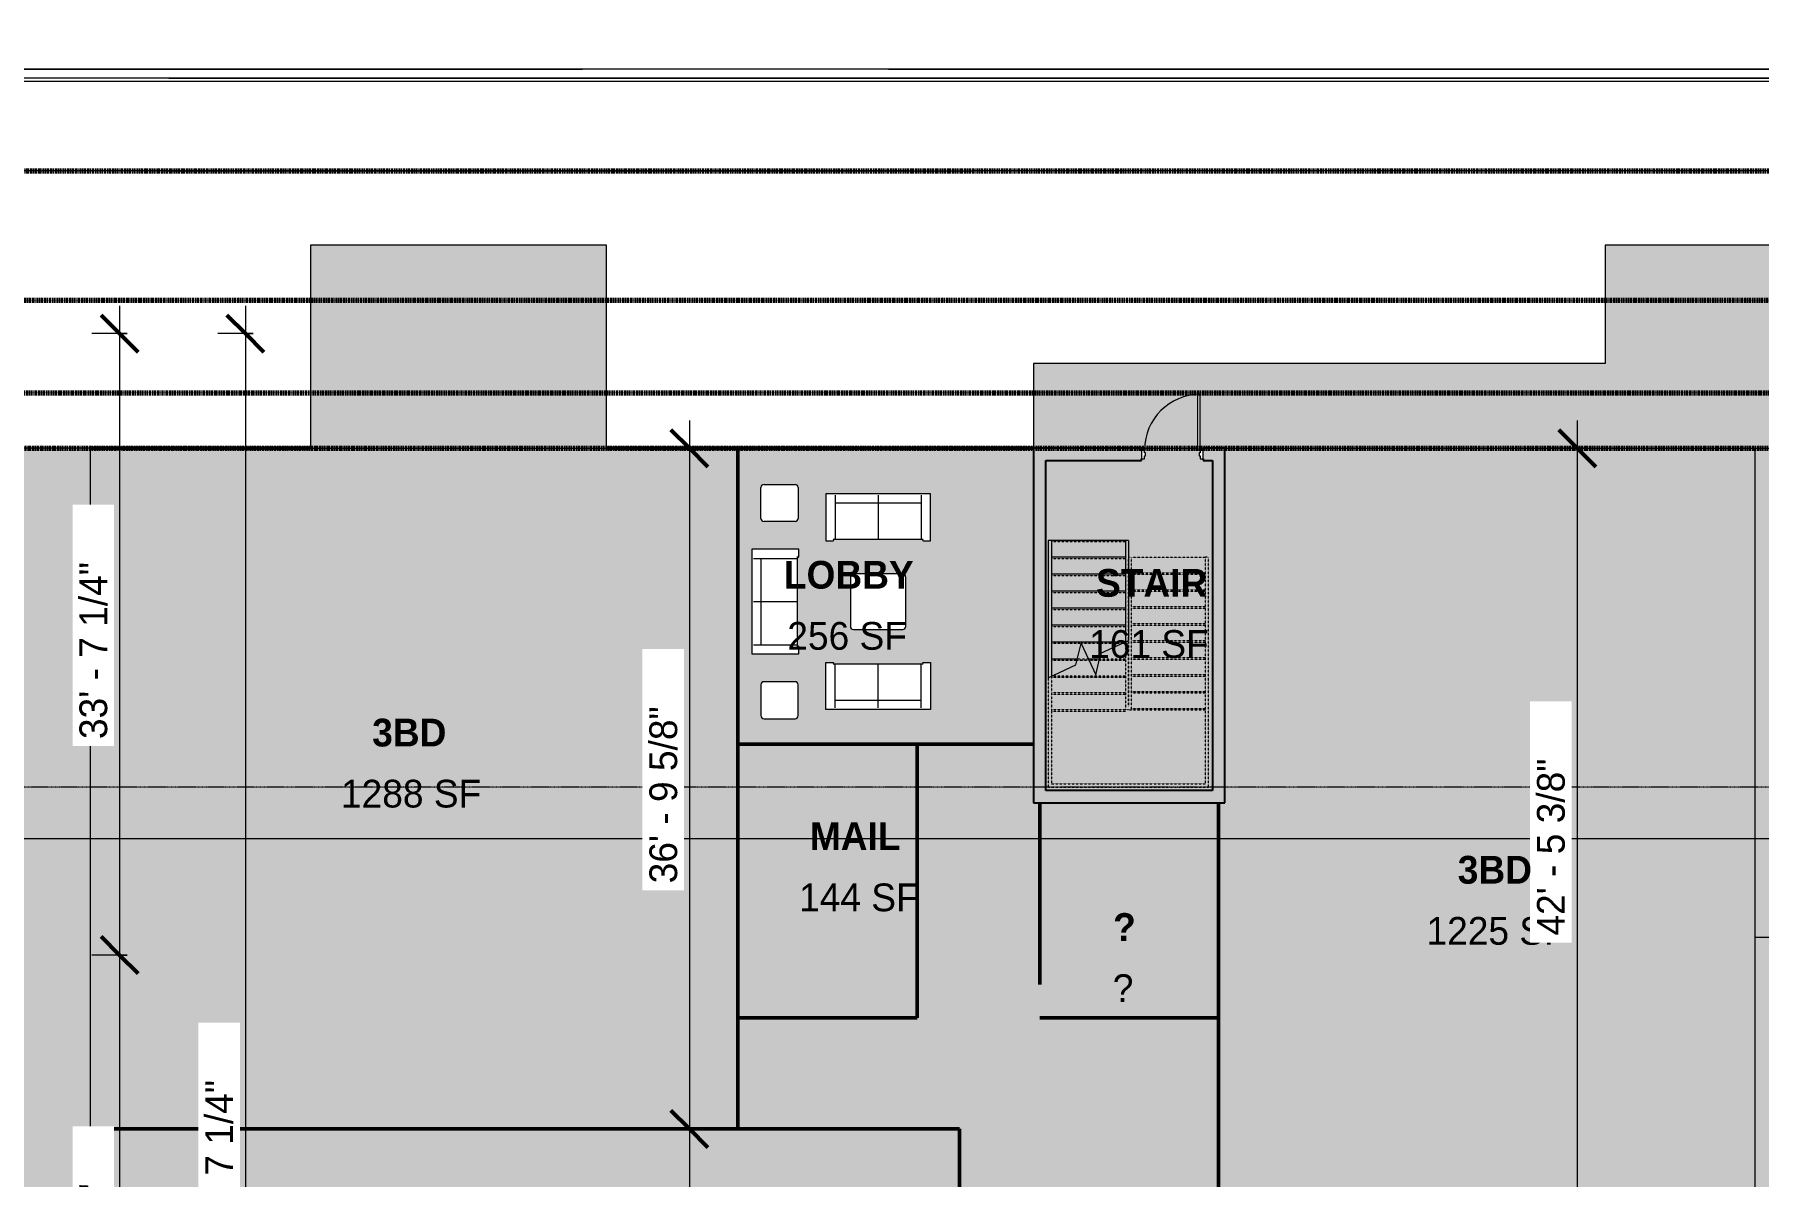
# Model space of a CAD drawing. Header units: inches. Extents: x -4501 to -113, y 9396 to 12816.
# Drawn here: x -1923 to -804, y 11616 to 12357 of the extents above; entities that cross this region are included whole.
import ezdxf

# ---------------------------------------------------------------- set-up
doc = ezdxf.new("R2010")
doc.units = ezdxf.units.IN
doc.header["$MEASUREMENT"] = 0
for name, pattern in [('Double Dash 3_8_', [1, 0.375, -0.125, 0.125, -0.125, 0.125, -0.125]), ('Grid Line 1_2_', [0.875, 0.5, -0.125, 0.125, -0.125]), ('Overhead 1_16_', [0.101562, 0.0625, -0.039062])]:
    doc.linetypes.add(name, pattern=pattern)
for name, color, linetype, lineweight in [('0-1', 7, 'Continuous', 5), ('0-2', 254, 'Continuous', 9), ('A-ANNO-DIMS', 211, 'Continuous', 9), ('A-ANNO-DIMS-192', 211, 'Continuous', 9), ('A-AREA-1', 213, 'Continuous', 50), ('A-AREA-IDEN', 2, 'Continuous', 9), ('A-AREA-PATT-1', 50, 'Continuous', 9), ('A-DOOR-1', 133, 'Continuous', 13), ('A-DOOR-2', 53, 'Continuous', 9), ('A-DOOR-FRAM-1', 133, 'Continuous', 13), ('A-FLOR-1', 10, 'Continuous', 5), ('A-FLOR-2', 243, 'Continuous', 5), ('A-FLOR-3', 9, 'Continuous', 5), ('A-FLOR-4', 53, 'Continuous', 9), ('A-WALL-1', 23, 'Continuous', 9), ('A-WALL-2', 253, 'Continuous', 25), ('C-PROP-LINE', 91, 'Double Dash 3_8_', 70), ('C-TOPO', 7, 'Continuous', 9), ('G-ANNO-SYMB', 111, 'Continuous', 9), ('I-FURN-1', 53, 'Continuous', 9), ('S-GRID-1', 1, 'Grid Line 1_2_', 9), ('S-STRS-1', 8, 'Continuous', 9), ('S-STRS-2', 55, 'Continuous', 5), ('S-STRS-3', 53, 'Continuous', 9), ('S-STRS-4', 53, 'Overhead 1_16_', 9), ('S-STRS-MBND-1', 53, 'Overhead 1_16_', 9), ('S-STRS-MBND-2', 53, 'Continuous', 9)]:
    doc.layers.add(name, color=color, linetype=linetype, lineweight=lineweight)
doc.layers.add('A-AREA-PATT-2', color=7, linetype='Continuous', lineweight=9, transparency=0.9)
doc.layers.add('A-AREA-PATT-3', color=50, linetype='Continuous', lineweight=9, transparency=0.9)
doc.styles.add('Century Gothic', font='ufonts.com_century-gothic.ttf', dxfattribs={"height": 18})
doc.styles.add('Century Gothic_B', font='GOTHICB.TTF', dxfattribs={"height": 18})
doc.dimstyles.new('OD__1_8__Tol__', dxfattribs={"dimscale": 12, "dimtxt": 18.795029, "dimasz": 2, "dimexe": 1.5, "dimexo": 1, "dimgap": 0.25, "dimtad": 1, "dimdec": 3, "dimrnd": 0.125, "dimzin": 3, "dimdsep": 46, "dimlunit": 4, "dimtxsty": 'Century Gothic', "dimblk1": 'OBLIQUE', "dimblk2": 'OBLIQUE', "dimsah": 1, "dimcen": 0.09, "dimdle": 1.5, "dimazin": 0, "dimtfac": 1, "dimtdec": 4, "dimtix": 1, "dimtmove": 0, "dimatfit": 3, "dimfxl": 1, "dimtvp": 1, "dimtfill": 1, "dimfrac": 2, "dimtolj": 1, "dimtzin": 0, "dimarcsym": 2})

# ---------------------------------------------------------------- blocks, each defined once
blk = doc.blocks.new('1750 Ox - Topography_rvt-1-FLOOR PLAN - 1ST FLOOR')
at = {"layer": 'C-TOPO'}
for p, q in [((-1835.7, 12328.6), (-2297.1, 12328.6)), ((-1835.7, 12328.6), (-2297.1, 12328.6)), ((-2295.5, 12334.6), (-1835.5, 12334.6)), ((-1835.5, 12334.6), (-2295.5, 12334.6)), ((-1835.7, 12328.6), (-1566.7, 12328.6)), ((-1566.7, 12328.6), (-1835.7, 12328.6)), ((-1835.5, 12334.6), (-1567.3, 12334.6)), ((-1567.3, 12334.6), (-1835.5, 12334.6)), ((-1368.9, 12334.6), (-1567.3, 12334.6)), ((-1368.9, 12334.6), (-1567.3, 12334.6)), ((-1566.7, 12328.6), (-1367.7, 12328.6)), ((-1367.7, 12328.6), (-1566.7, 12328.6)), ((-1368.9, 12334.6), (-1319.5, 12334.6)), ((-1319.5, 12334.6), (-1368.9, 12334.6)), ((-1367.7, 12328.6), (-1318.9, 12328.6)), ((-1318.9, 12328.6), (-1367.7, 12328.6)), ((-1319.5, 12334.6), (-793.4, 12334.6)), ((-793.4, 12334.6), (-1319.5, 12334.6)), ((-1318.9, 12328.6), (-791.3, 12328.6)), ((-791.3, 12328.6), (-1318.9, 12328.6)), ((-1837.6, 12268.6), (-2313.1, 12268.6)), ((-1837.6, 12268.6), (-2313.1, 12268.6)), ((-1837.6, 12268.6), (-1560.4, 12268.6)), ((-1560.4, 12268.6), (-1837.6, 12268.6)), ((-1560.4, 12268.6), (-1355.3, 12268.6)), ((-1355.3, 12268.6), (-1560.4, 12268.6)), ((-1355.3, 12268.6), (-1313.5, 12268.6)), ((-1355.3, 12268.6), (-1313.5, 12268.6)), ((-770.5, 12268.6), (-1313.5, 12268.6)), ((-770.5, 12268.6), (-1313.5, 12268.6))]:
    blk.add_line(p, q, dxfattribs=at)
blk = doc.blocks.new('Door-Passage-Single-Full_Lite - 1-1412149-FLOOR PLAN - 1ST FLOOR')
at = {"layer": 'A-DOOR-1'}
for p, q in [((18, 39.25), (16.25, 39.25)), ((16.25, 39.25), (16.25, 3.25)), ((18, 3.25), (18, 39.25)), ((16.25, 3.25), (18, 3.25))]:
    blk.add_line(p, q, dxfattribs=at)
at = {"layer": 'A-DOOR-2'}
blk.add_arc((18, 3.25), 36, 90, 180, dxfattribs=at)
at = {"layer": 'A-DOOR-FRAM-1'}
for p, q in [((-18, 3.25), (-20, 3.25)), ((-20, 3.25), (-20, -2.5)), ((-18, 1.3125), (-18, 3.25)), ((-17.375, 1.3125), (-18, 1.3125)), ((-17.375, -0.5625), (-17.375, 1.3125)), ((18, 1.3125), (17.375, 1.3125)), ((17.375, 1.3125), (17.375, -0.5625)), ((18, 3.25), (18, 1.3125)), ((20, 3.25), (18, 3.25)), ((20, -2.5), (20, 3.25)), ((-20, -2.5), (-18, -2.5)), ((-18, -2.5), (-18, -0.5625)), ((-18, -0.5625), (-17.375, -0.5625)), ((17.375, -0.5625), (18, -0.5625)), ((18, -0.5625), (18, -2.5)), ((18, -2.5), (20, -2.5))]:
    blk.add_line(p, q, dxfattribs=at)
blk = doc.blocks.new('M_Sofa-Corbu - Sofa-1611283-FLOOR PLAN - 1ST FLOOR')
at = {"layer": 'I-FURN-1'}
for p, q in [((56.5, 33.6), (-11.4, 33.6)), ((-11.4, 33.6), (-11.4, 3.1)), ((56.5, 3.1), (56.5, 33.6)), ((-5.4, 32.6), (-5.4, 27.6)), ((-5.4, 32.6), (-5.4, 4.1)), ((-5.4, 27.6), (50.5, 27.6)), ((22.6, 32.6), (22.6, 4.1)), ((50.5, 32.6), (50.5, 27.6)), ((50.5, 32.6), (50.5, 4.1)), ((-11.4, 3.1), (-6.7, 3.1)), ((-6.7, 4.1), (51.8, 4.1)), ((51.8, 3.1), (56.5, 3.1))]:
    blk.add_line(p, q, dxfattribs=at)
for centre, start, end in [((-6.7, 3.6), 270, 90), ((51.8, 3.6), 90, 270)]:
    blk.add_arc(centre, 0.492, start, end, dxfattribs=at)
blk = doc.blocks.new('M_Table-End - 0610 x 0160mm 2-1613154-FLOOR PLAN - 1ST FLOOR')
at = {"layer": 'I-FURN-1'}
for p, q in [((34.1, 24), (2.1, 24)), ((0.1, 22), (0.1, -10)), ((36.1, -10), (36.1, 22)), ((2.1, -12), (34.1, -12))]:
    blk.add_line(p, q, dxfattribs=at)
for centre, start, end in [((2.1, 22), 90, 180), ((34.1, 22), 360, 90), ((2.1, -10), 180, 270), ((34.1, -10), 270, 0)]:
    blk.add_arc(centre, 2, start, end, dxfattribs=at)
blk = doc.blocks.new('M_Sofa-Corbu - Sofa-1613686-FLOOR PLAN - 1ST FLOOR')
at = {"layer": 'I-FURN-1'}
for p, q in [((-11.4, -3.1), (-6.7, -3.1)), ((-11.4, -33.6), (-11.4, -3.1)), ((-6.7, -4.1), (51.8, -4.1)), ((-5.4, -32.6), (-5.4, -4.1)), ((22.6, -32.6), (22.6, -4.1)), ((50.5, -32.6), (50.5, -4.1)), ((51.8, -3.1), (56.5, -3.1)), ((56.5, -3.1), (56.5, -33.6)), ((-5.4, -27.6), (50.5, -27.6)), ((-5.4, -32.6), (-5.4, -27.6)), ((50.5, -32.6), (50.5, -27.6)), ((56.5, -33.6), (-11.4, -33.6))]:
    blk.add_line(p, q, dxfattribs=at)
for centre, start, end in [((-6.7, -3.6), 270, 90), ((51.8, -3.6), 90, 270)]:
    blk.add_arc(centre, 0.492, start, end, dxfattribs=at)
blk = doc.blocks.new('M_Table-End - 0610 x 0160mm-1628785-FLOOR PLAN - 1ST FLOOR')
at = {"layer": 'I-FURN-1'}
for p, q in [((0.1, -16), (0.1, 4)), ((2.1, 6), (22.2, 6)), ((24.2, 4), (24.2, -16)), ((22.2, -18), (2.1, -18))]:
    blk.add_line(p, q, dxfattribs=at)
for centre, start, end in [((2.1, 4), 90, 180), ((22.2, 4), 0, 90), ((2.1, -16), 180, 270), ((22.2, -16), 270, 0)]:
    blk.add_arc(centre, 2, start, end, dxfattribs=at)
blk = doc.blocks.new('M_Table-End - 0610 x 0160mm-1609472-FLOOR PLAN - 1ST FLOOR')
at = {"layer": 'I-FURN-1'}
for p, q in [((0.1, 16), (0.1, -4)), ((22.2, 18), (2.1, 18)), ((24.2, -4), (24.2, 16)), ((2.1, -6), (22.2, -6))]:
    blk.add_line(p, q, dxfattribs=at)
for centre, start, end in [((2.1, 16), 90, 180), ((22.2, 16), 0, 90), ((2.1, -4), 180, 270), ((22.2, -4), 270, 0)]:
    blk.add_arc(centre, 2, start, end, dxfattribs=at)
blk = doc.blocks.new('1750 Ox - 2nd Phase_rvt-1-FLOOR PLAN - 1ST FLOOR')
at = {"layer": 'A-AREA-PATT-1'}
for points in [[(-1886.7, 11647), (-1466.7, 11647), (-1466.7, 12088.6), (-1886.7, 12088.6), (-1886.7, 11704.6)], [(-1154.7, 11579.2), (-806.7, 11579.2), (-806.7, 12088.6), (-1150.7, 12088.6), (-1150.7, 11858.6), (-1154.7, 11858.6), (-1154.7, 11582.6)], [(-1466.7, 11279.8), (-1322.7, 11279.8), (-1322.7, 11647), (-1886.7, 11647), (-1886.7, 11279.8), (-1859.5, 11279.8)]]:
    blk.add_hatch(color=256, dxfattribs=at).paths.add_polyline_path(points, flags=0)
at = {"layer": 'A-AREA-PATT-2'}
h = blk.add_hatch(color=256, dxfattribs=at)
h.paths.add_polyline_path([(-1466.7, 11896.6), (-1274.7, 11896.6), (-1274.7, 12088.6), (-1466.7, 12088.6), (-1466.7, 11955.1)], flags=0)
h.paths.add_polyline_path([(-1447, 11913.1), (-1450, 11913.2), (-1450.5, 11913.4), (-1450.9, 11913.7), (-1451.3, 11914.1), (-1451.5, 11914.6), (-1451.5, 11915.1), (-1451.5, 11935.6), (-1451.3, 11936.1), (-1450.9, 11936.5), (-1450.5, 11936.9), (-1450, 11937.1), (-1449.5, 11937.1), (-1429, 11937.1), (-1428.5, 11936.9), (-1428.1, 11936.5), (-1427.8, 11936.1), (-1427.6, 11935.6), (-1427.5, 11935.1), (-1427.6, 11914.6), (-1427.8, 11914.1), (-1428.1, 11913.7), (-1428.5, 11913.4), (-1429, 11913.2), (-1429.5, 11913.1)], flags=0)
h.paths.add_polyline_path([(-1403, 11919.1), (-1409.5, 11919.1), (-1409.5, 11949.6), (-1404.6, 11949.5), (-1404.4, 11949.3), (-1404.3, 11949.1), (-1404.7, 11948.6), (-1404.3, 11948.6), (-1346.6, 11948.7), (-1346.8, 11949.2), (-1346.7, 11949.4), (-1346.4, 11949.6), (-1346.3, 11949.6), (-1341.6, 11949.6), (-1341.6, 11919.1), (-1364, 11919.1)], flags=0)
h.paths.add_polyline_path([(-1427.1, 11955.1), (-1457.6, 11955.1), (-1457.6, 12023), (-1427.1, 12023), (-1427.1, 12018.1), (-1427.3, 12017.9), (-1427.6, 12017.9), (-1428, 12018.2), (-1428, 12017.9), (-1428, 11960.1), (-1427.4, 11960.3), (-1427.2, 11960.2), (-1427.1, 11960), (-1427.1, 11959.8)], flags=0)
h.paths.add_polyline_path([(-1388.7, 11971.1), (-1392.1, 11971.2), (-1392.6, 11971.4), (-1393, 11971.7), (-1393.3, 11972.1), (-1393.5, 11972.6), (-1393.6, 11973.1), (-1393.5, 12005.6), (-1393.3, 12006.1), (-1393, 12006.5), (-1392.6, 12006.8), (-1392.1, 12007), (-1391.6, 12007.1), (-1359, 12007), (-1358.6, 12006.8), (-1358.1, 12006.5), (-1357.8, 12006.1), (-1357.6, 12005.6), (-1357.6, 12005.1), (-1357.6, 11972.6), (-1357.8, 11972.1), (-1358.1, 11971.7), (-1358.6, 11971.4), (-1359, 11971.2), (-1359.6, 11971.1)], flags=0)
h.paths.add_polyline_path([(-1409.5, 12028.6), (-1409.5, 12059.1), (-1341.6, 12059.1), (-1341.6, 12028.6), (-1346.6, 12028.7), (-1346.7, 12028.8), (-1346.8, 12029.1), (-1346.4, 12029.6), (-1346.8, 12029.6), (-1404.6, 12029.5), (-1404.3, 12029), (-1404.5, 12028.7), (-1404.7, 12028.6), (-1404.8, 12028.6)], flags=0)
h.paths.add_polyline_path([(-1447, 12041), (-1450, 12041.1), (-1450.5, 12041.3), (-1450.9, 12041.6), (-1451.3, 12042), (-1451.5, 12042.5), (-1451.5, 12043), (-1451.5, 12063.6), (-1451.3, 12064.1), (-1450.9, 12064.5), (-1450.5, 12064.8), (-1450, 12065), (-1449.5, 12065.1), (-1429, 12065), (-1428.5, 12064.8), (-1428.1, 12064.5), (-1427.8, 12064.1), (-1427.6, 12063.6), (-1427.5, 12063.1), (-1427.6, 12042.5), (-1427.8, 12042), (-1428.1, 12041.6), (-1428.5, 12041.3), (-1429, 12041.1), (-1429.5, 12041), (-1437.9, 12041)], flags=0)
h = blk.add_hatch(color=256, dxfattribs=at)
h.paths.add_polyline_path([(-1266.7, 11866.6), (-1158.7, 11866.6), (-1158.7, 12080.6), (-1164.7, 12080.6), (-1164.7, 12081.8), (-1166.7, 12081.8), (-1166.7, 12083.8), (-1167.3, 12083.8), (-1167.3, 12084.6), (-1202.1, 12084.6), (-1202.1, 12083.8), (-1202.7, 12083.8), (-1202.7, 12081.8), (-1204.7, 12081.8), (-1204.7, 12080.6), (-1266.7, 12080.6), (-1266.7, 11895.4)], flags=0)
h.paths.add_polyline_path([(-1265.2, 11939.7), (-1265.2, 12028.8), (-1213.2, 12028.8), (-1213.2, 11963.9), (-1231, 11955.6), (-1234.4, 11941.6), (-1243.9, 11962), (-1247.3, 11948), (-1263.2, 11940.6)], flags=0)
blk.add_hatch(color=256, dxfattribs=at).paths.add_polyline_path([(-1466.7, 11719), (-1350.3, 11719), (-1350.3, 11896.6), (-1466.7, 11896.6), (-1466.7, 11740.6)], flags=0)
at = {"layer": 'A-AREA-PATT-3'}
blk.add_hatch(color=256, dxfattribs=at).paths.add_polyline_path([(-1334.3, 10051), (-1274.7, 10051), (-1274.7, 10281), (-1270.7, 10281), (-1270.7, 10324.6), (-1154.7, 10324.6), (-1154.7, 11858.6), (-1274.7, 11858.6), (-1274.7, 11896.6), (-1350.3, 11896.6), (-1350.3, 11719), (-1466.7, 11719), (-1466.7, 11647), (-1322.7, 11647), (-1322.7, 11582.6), (-1226.7, 11582.6), (-1226.7, 10451.8), (-1418.7, 10451.8), (-1418.7, 10379.8), (-1334.3, 10379.8), (-1334.3, 10059)], flags=0)
at = {"layer": 'A-FLOR-1'}
h = blk.add_hatch(color=256, dxfattribs=at)
h.paths.add_polyline_path([(-1202.7, 10051), (-1168.5, 10051), (-1168.5, 10052), (-1166.7, 10052), (-1166.7, 10053.9), (-1167.3, 10053.9), (-1167.3, 10055), (-1202.1, 10055), (-1202.1, 10053.9), (-1202.7, 10053.9), (-1202.7, 10052), (-1204.7, 10052), (-1204.7, 10051)], flags=0)
h.paths.add_polyline_path([(-1166.7, 10051), (-1164.7, 10051), (-1164.7, 10052), (-1166.7, 10052)], flags=0)
h.paths.add_polyline_path([(-1202.1, 12084.6), (-1167.3, 12084.6), (-1167.3, 12085.7), (-1166.7, 12085.7), (-1166.7, 12087.6), (-1168.5, 12087.6), (-1168.5, 12088.6), (-1204.7, 12088.6), (-1204.7, 12087.6), (-1202.7, 12087.6), (-1202.7, 12085.7), (-1202.1, 12085.7)], flags=0)
h.paths.add_polyline_path([(-1166.7, 12087.6), (-1164.7, 12087.6), (-1164.7, 12088.6), (-1166.7, 12088.6)], flags=0)
at = {"layer": 'A-FLOR-2'}
h = blk.add_hatch(color=256, dxfattribs=at)
h.paths.add_polyline_path([(-1800.8, 9916.4), (-1586.7, 9916.4), (-1586.7, 9974.2), (-1334.3, 9974.2), (-1334.3, 10051), (-1802.7, 10051), (-1802.7, 9916.4)], flags=0)
h.paths.add_polyline_path([(-674.9, 10281.4), (-674.9, 10473.4), (-751.7, 10473.4), (-751.7, 10627), (-674.9, 10627), (-674.9, 10819), (-751.7, 10819), (-751.7, 11068.4), (-674.9, 11068.4), (-674.9, 11260.4), (-751.7, 11260.4), (-751.7, 11579.2), (-674.9, 11579.2), (-674.9, 11771.2), (-806.7, 11771.2), (-806.7, 10281.4), (-751.7, 10281.4)], flags=0)
h.paths.add_polyline_path([(-1687.5, 10819), (-1495.5, 10819), (-1495.5, 10931.7), (-1687.5, 10931.7)], flags=0)
h.paths.add_polyline_path([(-1265.1, 10819), (-1265.1, 10931.7), (-1418.7, 10931.7), (-1418.7, 10819)], flags=0)
h.paths.add_polyline_path([(-1514.7, 11164.6), (-1322.7, 11164.6), (-1322.7, 11277.3), (-1514.7, 11277.3)], flags=0)
h.paths.add_polyline_path([(-1166.7, 12088.6), (-711.9, 12088.6), (-711.9, 12220.4), (-903.9, 12220.4), (-903.9, 12143.6), (-1274.7, 12143.6), (-1274.7, 12088.6), (-1168.5, 12088.6), (-1168.5, 12123.6), (-1166.7, 12123.6), (-1166.7, 12104.6)], flags=0)
h.paths.add_polyline_path([(-1743.9, 12088.6), (-1551.9, 12088.6), (-1551.9, 12220.4), (-1743.9, 12220.4), (-1743.9, 12117.4)], flags=0)
at = {"layer": 'A-FLOR-3'}
h = blk.add_hatch(color=256, dxfattribs=at)
h.paths.add_polyline_path([(-1913.3, 9897.4), (-626.7, 9897.4), (-626.7, 12088.6), (-806.7, 12088.6), (-806.7, 11771.2), (-674.9, 11771.2), (-674.9, 11579.2), (-751.7, 11579.2), (-751.7, 11260.4), (-674.9, 11260.4), (-674.9, 11068.4), (-751.7, 11068.4), (-751.7, 10819), (-674.9, 10819), (-674.9, 10627), (-751.7, 10627), (-751.7, 10473.4), (-674.9, 10473.4), (-674.9, 10281.4), (-806.7, 10281.4), (-806.7, 10051), (-1166.7, 10051), (-1166.7, 10016), (-1168.5, 10016), (-1168.5, 10051), (-1334.3, 10051), (-1334.3, 9974.2), (-1586.7, 9974.2), (-1586.7, 9916.4), (-1802.7, 9916.4), (-1802.7, 10051), (-1886.7, 10051), (-1886.7, 10819), (-1687.5, 10819), (-1687.5, 10931.7), (-1495.5, 10931.7), (-1495.5, 10819), (-1418.7, 10819), (-1418.7, 10931.7), (-1265.1, 10931.7), (-1265.1, 10819), (-1226.7, 10819), (-1226.7, 11279.8), (-1886.7, 11279.8), (-1886.7, 12088.6), (-1941.2, 12088.6), (-1941.2, 9897.4)], flags=0)
h.paths.add_polyline_path([(-1322.7, 11164.6), (-1514.7, 11164.6), (-1514.7, 11277.3), (-1322.7, 11277.3)], flags=0)
at = {"layer": 'A-WALL-1'}
h = blk.add_hatch(color=256, dxfattribs=at)
h.paths.add_polyline_path([(-1204.7, 12080.6), (-1204.7, 12088.6), (-1274.7, 12088.6), (-1274.7, 12080.6), (-1205.4, 12080.6)], flags=0)
h.paths.add_polyline_path([(-1164.7, 12080.6), (-1150.7, 12080.6), (-1150.7, 12088.6), (-1164.7, 12088.6), (-1164.7, 12081.8)], flags=0)
for points in [[(-1266.7, 11858.6), (-1266.7, 12080.6), (-1274.7, 12080.6), (-1274.7, 11858.6)], [(-1150.7, 11866.6), (-1150.7, 12080.6), (-1158.7, 12080.6), (-1158.7, 11866.6)], [(-1158.7, 11858.6), (-1150.7, 11858.6), (-1150.7, 11866.6), (-1266.7, 11866.6), (-1266.7, 11858.6), (-1213.8, 11858.6)]]:
    blk.add_hatch(color=256, dxfattribs=at).paths.add_polyline_path(points, flags=0)
at = {"layer": 'S-STRS-1'}
blk.add_hatch(color=256, dxfattribs=at).paths.add_polyline_path([(-1265.2, 11939.7), (-1263.2, 11940.6), (-1263.2, 12028.8), (-1265.2, 12028.8), (-1265.2, 11945.2)], flags=0)
at = {"layer": 'S-STRS-2'}
for points in [[(-1263.2, 12017.8), (-1215.2, 12017.8), (-1215.2, 12028.8), (-1263.2, 12028.8)], [(-1215.2, 11963), (-1213.2, 11963.9), (-1213.2, 12028.8), (-1215.2, 12028.8), (-1215.2, 11973.8)], [(-1263.2, 12006.8), (-1215.2, 12006.8), (-1215.2, 12017.8), (-1263.2, 12017.8)], [(-1215.2, 11995.8), (-1215.2, 12006.8), (-1263.2, 12006.8), (-1263.2, 11995.8), (-1215.6, 11995.8)], [(-1215.6, 11984.8), (-1215.2, 11984.8), (-1215.2, 11995.8), (-1263.2, 11995.8), (-1263.2, 11984.8)], [(-1215.6, 11973.8), (-1215.2, 11973.8), (-1215.2, 11984.8), (-1263.2, 11984.8), (-1263.2, 11973.8)], [(-1263.2, 11962.8), (-1215.6, 11962.8), (-1215.2, 11963), (-1215.2, 11973.8), (-1263.2, 11973.8)], [(-1263.2, 11951.8), (-1246.4, 11951.8), (-1243.9, 11962), (-1239.2, 11951.8), (-1231.9, 11951.8), (-1231, 11955.6), (-1215.6, 11962.8), (-1263.2, 11962.8)], [(-1263.2, 11940.6), (-1262.8, 11940.8), (-1263.2, 11940.8)]]:
    blk.add_hatch(color=256, dxfattribs=at).paths.add_polyline_path(points, flags=0)
h = blk.add_hatch(color=256, dxfattribs=at)
h.paths.add_polyline_path([(-1263.2, 11940.8), (-1262.8, 11940.8), (-1247.3, 11948), (-1246.4, 11951.8), (-1263.2, 11951.8), (-1263.2, 11945.2)], flags=0)
h.paths.add_polyline_path([(-1234.4, 11941.6), (-1231.9, 11951.8), (-1239.2, 11951.8), (-1235, 11942.9)], flags=0)
at = {"layer": 'A-AREA-1'}
for p, q in [((-1886.7, 12088.6), (-1743.9, 12088.6)), ((-1551.9, 12088.6), (-1274.7, 12088.6)), ((-1466.7, 11647), (-1466.7, 12088.6)), ((-1466.7, 11896.6), (-1274.7, 11896.6)), ((-1350.3, 11896.6), (-1350.3, 11719)), ((-1270.7, 11858.6), (-1270.7, 11740.6)), ((-1154.7, 11584.6), (-1154.7, 11858.6)), ((-1350.3, 11719), (-1466.7, 11719)), ((-1270.7, 11719), (-1154.7, 11719)), ((-1886.7, 11647), (-1322.7, 11647)), ((-1322.7, 11647), (-1322.7, 11582.6))]:
    blk.add_line(p, q, dxfattribs=at)
at = {"layer": 'A-FLOR-4'}
for p, q in [((-1551.9, 12220.4), (-1743.9, 12220.4)), ((-1743.9, 12220.4), (-1743.9, 12088.6)), ((-1551.9, 12088.6), (-1551.9, 12220.4)), ((-711.9, 12220.4), (-903.9, 12220.4)), ((-903.9, 12220.4), (-903.9, 12143.6)), ((-903.9, 12143.6), (-1274.7, 12143.6)), ((-1274.7, 12143.6), (-1274.7, 12088.6)), ((-1886.7, 12088.6), (-1941.2, 12088.6)), ((-1743.9, 12088.6), (-1886.7, 12088.6)), ((-1886.7, 11279.8), (-1886.7, 12088.6)), ((-1743.9, 12088.6), (-1551.9, 12088.6)), ((-1274.7, 12088.6), (-1551.9, 12088.6)), ((-1204.7, 12088.6), (-1168.5, 12088.6)), ((-1166.7, 12088.6), (-1164.7, 12088.6)), ((-1150.7, 12088.6), (-711.9, 12088.6)), ((-806.7, 12088.6), (-806.7, 11771.2)), ((-674.9, 11771.2), (-806.7, 11771.2)), ((-806.7, 11771.2), (-806.7, 10281.4))]:
    blk.add_line(p, q, dxfattribs=at)
at = {"layer": 'A-WALL-2'}
for p, q in [((-1204.7, 12088.6), (-1274.7, 12088.6)), ((-1274.7, 12088.6), (-1274.7, 12080.6)), ((-1204.7, 12087.6), (-1204.7, 12088.6)), ((-1204.7, 12080.6), (-1204.7, 12081.8)), ((-1150.7, 12088.6), (-1164.7, 12088.6)), ((-1164.7, 12088.6), (-1164.7, 12087.6)), ((-1164.7, 12081.8), (-1164.7, 12080.6)), ((-1150.7, 12080.6), (-1150.7, 12088.6)), ((-1274.7, 12080.6), (-1274.7, 11858.6)), ((-1266.7, 12080.6), (-1204.7, 12080.6)), ((-1266.7, 11866.6), (-1266.7, 12080.6)), ((-1164.7, 12080.6), (-1158.7, 12080.6)), ((-1158.7, 12080.6), (-1158.7, 11866.6)), ((-1150.7, 11866.6), (-1150.7, 12080.6)), ((-1274.7, 11858.6), (-1266.7, 11858.6)), ((-1158.7, 11866.6), (-1266.7, 11866.6)), ((-1266.7, 11858.6), (-1150.7, 11858.6)), ((-1150.7, 11858.6), (-1150.7, 11866.6))]:
    blk.add_line(p, q, dxfattribs=at)
at = {"layer": 'S-STRS-3'}
for p, q in [((-1263.2, 12028.8), (-1265.2, 12028.8)), ((-1265.2, 12028.8), (-1265.2, 11939.7)), ((-1263.2, 12028.8), (-1263.2, 12017.8)), ((-1215.2, 12028.8), (-1263.2, 12028.8)), ((-1213.2, 12028.8), (-1215.2, 12028.8)), ((-1215.2, 12028.8), (-1215.2, 12017.8)), ((-1213.2, 12028.8), (-1213.2, 11963.9)), ((-1263.2, 12017.8), (-1263.2, 12006.8)), ((-1215.2, 12017.8), (-1263.2, 12017.8)), ((-1215.2, 12017.8), (-1215.2, 12006.8)), ((-1263.2, 12006.8), (-1263.2, 11995.8)), ((-1215.2, 12006.8), (-1263.2, 12006.8)), ((-1215.2, 12006.8), (-1215.2, 11995.8)), ((-1263.2, 11995.8), (-1263.2, 11984.8)), ((-1215.2, 11995.8), (-1263.2, 11995.8)), ((-1215.2, 11995.8), (-1215.2, 11984.8)), ((-1263.2, 11984.8), (-1263.2, 11973.8)), ((-1215.2, 11984.8), (-1263.2, 11984.8)), ((-1215.2, 11984.8), (-1215.2, 11973.8)), ((-1263.2, 11973.8), (-1263.2, 11962.8)), ((-1215.2, 11973.8), (-1263.2, 11973.8)), ((-1215.2, 11973.8), (-1215.2, 11963)), ((-1263.2, 11962.8), (-1263.2, 11951.8)), ((-1215.6, 11962.8), (-1263.2, 11962.8)), ((-1263.2, 11951.8), (-1263.2, 11940.8)), ((-1246.4, 11951.8), (-1263.2, 11951.8)), ((-1231.9, 11951.8), (-1239.2, 11951.8)), ((-1263.2, 11940.8), (-1263.2, 11940.6)), ((-1262.8, 11940.8), (-1263.2, 11940.8))]:
    blk.add_line(p, q, dxfattribs=at)
at = {"layer": 'S-STRS-4'}
for p, q in [((-1215.2, 12027.8), (-1263.2, 12027.8)), ((-1215.2, 12016.8), (-1263.2, 12016.8)), ((-1215.2, 12005.8), (-1263.2, 12005.8)), ((-1215.2, 11994.8), (-1263.2, 11994.8)), ((-1215.2, 11983.8), (-1263.2, 11983.8)), ((-1215.2, 11972.8), (-1263.2, 11972.8)), ((-1244, 11961.8), (-1263.2, 11961.8)), ((-1217.7, 11961.8), (-1243.8, 11961.8)), ((-1246.6, 11950.8), (-1263.2, 11950.8)), ((-1232.2, 11950.8), (-1238.7, 11950.8))]:
    blk.add_line(p, q, dxfattribs=at)
at = {"layer": 'S-STRS-MBND-1'}
for p, q in [((-1211.2, 12017.8), (-1213.2, 12017.8)), ((-1213.2, 11920.8), (-1213.2, 12017.8)), ((-1211.2, 11918.8), (-1211.2, 12017.8)), ((-1211.2, 12017.8), (-1163.2, 12017.8)), ((-1161.2, 12017.8), (-1163.2, 12017.8)), ((-1163.2, 11909), (-1163.2, 12017.8)), ((-1161.2, 11909), (-1161.2, 12017.8)), ((-1211.2, 12007.8), (-1163.2, 12007.8)), ((-1211.2, 12006.8), (-1163.2, 12006.8)), ((-1211.2, 11996.8), (-1163.2, 11996.8)), ((-1211.2, 11995.8), (-1163.2, 11995.8)), ((-1211.2, 11985.8), (-1163.2, 11985.8)), ((-1211.2, 11984.8), (-1163.2, 11984.8)), ((-1211.2, 11974.8), (-1163.2, 11974.8)), ((-1211.2, 11973.8), (-1163.2, 11973.8)), ((-1243.8, 11961.8), (-1244, 11961.8)), ((-1215.2, 11961.8), (-1217.7, 11961.8)), ((-1215.2, 11962.8), (-1215.6, 11962.8)), ((-1215.2, 11963), (-1215.2, 11920.8)), ((-1213.2, 11963.9), (-1213.2, 11920.8)), ((-1211.2, 11963.8), (-1163.2, 11963.8)), ((-1211.2, 11962.8), (-1163.2, 11962.8)), ((-1238.7, 11950.8), (-1246.6, 11950.8)), ((-1239.2, 11951.8), (-1246.4, 11951.8)), ((-1215.2, 11950.8), (-1232.2, 11950.8)), ((-1215.2, 11951.8), (-1231.9, 11951.8)), ((-1211.2, 11952.8), (-1163.2, 11952.8)), ((-1211.2, 11951.8), (-1163.2, 11951.8)), ((-1265.2, 11939.7), (-1265.2, 11917.5)), ((-1263.2, 11940.6), (-1263.2, 11917.5)), ((-1215.2, 11939.8), (-1263.2, 11939.8)), ((-1215.2, 11940.8), (-1262.8, 11940.8)), ((-1211.2, 11941.8), (-1163.2, 11941.8)), ((-1211.2, 11940.8), (-1163.2, 11940.8)), ((-1215.2, 11929.8), (-1263.2, 11929.8)), ((-1215.2, 11928.8), (-1263.2, 11928.8)), ((-1211.2, 11930.8), (-1163.2, 11930.8)), ((-1211.2, 11929.8), (-1163.2, 11929.8)), ((-1265.2, 11917.5), (-1265.2, 11868.8)), ((-1215.2, 11918.8), (-1263.2, 11918.8)), ((-1215.2, 11917.8), (-1263.2, 11917.8)), ((-1263.2, 11917.5), (-1263.2, 11870.8)), ((-1215.2, 11920.8), (-1215.2, 11918.8)), ((-1215.2, 11920.8), (-1215.2, 11918.8)), ((-1213.2, 11918.8), (-1215.2, 11918.8)), ((-1213.2, 11918.8), (-1211.2, 11918.8)), ((-1211.2, 11919.8), (-1163.2, 11919.8)), ((-1211.2, 11918.8), (-1163.2, 11918.8)), ((-1163.2, 11870.8), (-1163.2, 11909)), ((-1161.2, 11868.8), (-1161.2, 11909)), ((-1265.2, 11868.8), (-1161.2, 11868.8)), ((-1263.2, 11870.8), (-1163.2, 11870.8))]:
    blk.add_line(p, q, dxfattribs=at)
at = {"layer": 'S-STRS-MBND-2'}
for p, q in [((-1247.3, 11948), (-1243.9, 11962)), ((-1243.9, 11962), (-1234.4, 11941.6)), ((-1231, 11955.6), (-1213.2, 11963.9)), ((-1265.2, 11939.7), (-1247.3, 11948)), ((-1234.4, 11941.6), (-1231, 11955.6))]:
    blk.add_line(p, q, dxfattribs=at)
at = {"layer": '0-2'}
for name, p in [('Door-Passage-Single-Full_Lite - 1-1412149-FLOOR PLAN - 1ST FLOOR', (-1184.7, 12084.3)), ('M_Table-End - 0610 x 0160mm-1628785-FLOOR PLAN - 1ST FLOOR', (-1451.7, 12059.1)), ('M_Sofa-Corbu - Sofa-1611283-FLOOR PLAN - 1ST FLOOR', (-1398.1, 12025.5)), ('M_Sofa-Corbu - Sofa-1613686-FLOOR PLAN - 1ST FLOOR', (-1398.1, 11952.7)), ('M_Table-End - 0610 x 0160mm-1609472-FLOOR PLAN - 1ST FLOOR', (-1451.7, 11919.1))]:
    blk.add_blockref(name, p, dxfattribs=at)
for name, p, rotation in [('M_Sofa-Corbu - Sofa-1611283-FLOOR PLAN - 1ST FLOOR', (-1423.9, 11966.5), 89.99999999999945), ('M_Table-End - 0610 x 0160mm 2-1613154-FLOOR PLAN - 1ST FLOOR', (-1369.6, 11970.9), 89.99999999999918)]:
    blk.add_blockref(name, p, dxfattribs=dict(at, rotation=rotation))
blk = doc.blocks.new('Family - ___-1749192-FLOOR PLAN - 1ST FLOOR')
at = {"layer": 'C-PROP-LINE'}
for p, q in [((-3990.8, 12268.6), (-614.5, 12268.6)), ((-3930.7, 12184.6), (-697.7, 12184.6)), ((-3870.6, 12124.6), (-733.1, 12124.6))]:
    blk.add_line(p, q, dxfattribs=at)
blk = doc.blocks.new('Family - ___-1754402-FLOOR PLAN - 1ST FLOOR')
at = {"layer": 'C-PROP-LINE'}
blk.add_line((-3834.5, 12088.6), (-614.5, 12088.6), dxfattribs=at)
blk = doc.blocks.new('DIMBLOCK9-FLOOR PLAN - 1ST FLOOR')
at = {"layer": 'A-ANNO-DIMS-192', "lineweight": 50}
for p, q in [((-1786.1, 12163), (-1798.1, 12175)), ((-1786.1, 12163), (-1774.1, 12151)), ((-1786.1, 11087.8), (-1798.1, 11099.8)), ((-1786.1, 11087.8), (-1774.1, 11075.8))]:
    blk.add_line(p, q, dxfattribs=at)
at = {"layer": 'A-ANNO-DIMS-192'}
for p, q in [((-1786.1, 12181), (-1786.1, 11087.8)), ((-1781.1, 12163), (-1804.1, 12163)), ((-1786.1, 12163), (-1781.1, 12163)), ((-1781.1, 11087.8), (-1804.1, 11087.8)), ((-1786.1, 11087.8), (-1781.1, 11087.8))]:
    blk.add_line(p, q, dxfattribs=at)
at = {"layer": 'A-ANNO-DIMS-192', "color": 0, "insert": (-1812.2, 11563.9), "char_height": 18, "width": 147.496, "attachment_point": 1, "rotation": 90, "line_spacing_factor": 0.984502, "style": 'Century Gothic', "bg_fill": 3, "box_fill_scale": 1.25, "bg_fill_color": 256, "bg_fill_true_color": 13158600, "bg_fill_transparency": 0}
blk.add_mtext('89\' - 7 1/4"', dxfattribs=at)
blk = doc.blocks.new('_Oblique')
at = {"color": 0, "linetype": 'ByBlock', "lineweight": -2}
blk.add_line((-0.5, -0.5), (0.5, 0.5), dxfattribs=at)
blk = doc.blocks.new('DIMBLOCK11-FLOOR PLAN - 1ST FLOOR')
at = {"layer": 'A-ANNO-DIMS-192', "lineweight": 50}
for p, q in [((-1867.8, 12163), (-1879.8, 12175)), ((-1867.8, 12163), (-1855.8, 12151)), ((-1867.8, 11759.8), (-1879.8, 11771.8)), ((-1867.8, 11759.8), (-1855.8, 11747.8))]:
    blk.add_line(p, q, dxfattribs=at)
at = {"layer": 'A-ANNO-DIMS-192'}
for p, q in [((-1867.8, 12181), (-1867.8, 11759.8)), ((-1862.8, 12163), (-1885.8, 12163)), ((-1867.8, 12163), (-1862.8, 12163)), ((-1862.8, 11759.8), (-1885.8, 11759.8)), ((-1867.8, 11759.8), (-1862.8, 11759.8))]:
    blk.add_line(p, q, dxfattribs=at)
at = {"layer": 'A-ANNO-DIMS-192', "color": 0, "insert": (-1893.8, 11899.9), "char_height": 18, "width": 147.496, "attachment_point": 1, "rotation": 90, "line_spacing_factor": 0.984502, "style": 'Century Gothic', "bg_fill": 3, "box_fill_scale": 1.25, "bg_fill_color": 256, "bg_fill_true_color": 13158600, "bg_fill_transparency": 0}
blk.add_mtext('33\' - 7 1/4"', dxfattribs=at)
blk = doc.blocks.new('DIMBLOCK12-FLOOR PLAN - 1ST FLOOR')
at = {"layer": 'A-ANNO-DIMS-192', "lineweight": 50}
for p, q in [((-1867.8, 11759.8), (-1879.8, 11771.8)), ((-1867.8, 11759.8), (-1855.8, 11747.8)), ((-1867.8, 11356.6), (-1879.8, 11368.6)), ((-1867.8, 11356.6), (-1855.8, 11344.6))]:
    blk.add_line(p, q, dxfattribs=at)
at = {"layer": 'A-ANNO-DIMS-192'}
for p, q in [((-1862.8, 11759.8), (-1885.8, 11759.8)), ((-1867.8, 11759.8), (-1867.8, 11356.6)), ((-1867.8, 11759.8), (-1862.8, 11759.8)), ((-1862.8, 11356.6), (-1885.8, 11356.6)), ((-1867.8, 11356.6), (-1862.8, 11356.6))]:
    blk.add_line(p, q, dxfattribs=at)
at = {"layer": 'A-ANNO-DIMS-192', "color": 0, "insert": (-1893.8, 11496.7), "char_height": 18, "width": 147.496, "attachment_point": 1, "rotation": 90, "line_spacing_factor": 0.984502, "style": 'Century Gothic', "bg_fill": 3, "box_fill_scale": 1.25, "bg_fill_color": 256, "bg_fill_true_color": 13158600, "bg_fill_transparency": 0}
blk.add_mtext('33\' - 7 1/4"', dxfattribs=at)
blk = doc.blocks.new('DIMBLOCK21-FLOOR PLAN - 1ST FLOOR')
at = {"layer": 'A-ANNO-DIMS-192'}
for p, q in [((-3990.8, 12280.6), (-3990.8, 12344.4)), ((-614.5, 12280.6), (-614.5, 12344.4)), ((-596.5, 12326.4), (-4008.8, 12326.4)), ((-3990.8, 12326.4), (-3990.8, 12280.6)), ((-614.5, 12326.4), (-614.5, 12280.6))]:
    blk.add_line(p, q, dxfattribs=at)
at = {"layer": 'A-ANNO-DIMS-192', "lineweight": 50}
for p, q in [((-3990.8, 12326.4), (-3978.8, 12338.4)), ((-614.5, 12326.4), (-602.5, 12338.4)), ((-3990.8, 12326.4), (-4002.8, 12314.4)), ((-614.5, 12326.4), (-626.5, 12314.4))]:
    blk.add_line(p, q, dxfattribs=at)
at = {"layer": 'A-ANNO-DIMS-192', "color": 0, "insert": (-2371.2, 12352.5), "char_height": 18, "width": 164.322, "attachment_point": 1, "line_spacing_factor": 0.984502, "style": 'Century Gothic', "bg_fill": 3, "box_fill_scale": 1.25, "bg_fill_color": 256, "bg_fill_true_color": 13158600, "bg_fill_transparency": 0}
blk.add_mtext('281\' - 4 1/4"', dxfattribs=at)
blk = doc.blocks.new('DIMBLOCK36-FLOOR PLAN - 1ST FLOOR')
at = {"layer": 'A-ANNO-DIMS-192'}
for p, q in [((-922, 12106.6), (-922, 11579.2)), ((-917, 12088.6), (-940, 12088.6)), ((-922, 12088.6), (-917, 12088.6)), ((-917, 11579.2), (-940, 11579.2)), ((-922, 11579.2), (-917, 11579.2))]:
    blk.add_line(p, q, dxfattribs=at)
at = {"layer": 'A-ANNO-DIMS-192', "lineweight": 50}
for p, q in [((-922, 12088.6), (-934, 12100.6)), ((-922, 12088.6), (-910, 12076.6)), ((-922, 11579.2), (-934, 11591.2)), ((-922, 11579.2), (-910, 11567.2))]:
    blk.add_line(p, q, dxfattribs=at)
at = {"layer": 'A-ANNO-DIMS-192', "color": 0, "insert": (-948.1, 11772.4), "char_height": 18, "width": 147.496, "attachment_point": 1, "rotation": 90, "line_spacing_factor": 0.984502, "style": 'Century Gothic', "bg_fill": 3, "box_fill_scale": 1.25, "bg_fill_color": 256, "bg_fill_true_color": 13158600, "bg_fill_transparency": 0}
blk.add_mtext('42\' - 5 3/8"', dxfattribs=at)
blk = doc.blocks.new('DIMBLOCK44-FLOOR PLAN - 1ST FLOOR')
at = {"layer": 'A-ANNO-DIMS-192'}
for p, q in [((-1498, 12106.6), (-1498, 11647)), ((-1493, 12088.6), (-1516, 12088.6)), ((-1498, 12088.6), (-1493, 12088.6)), ((-1493, 11647), (-1516, 11647)), ((-1498, 11647), (-1493, 11647))]:
    blk.add_line(p, q, dxfattribs=at)
at = {"layer": 'A-ANNO-DIMS-192', "lineweight": 50}
for p, q in [((-1498, 12088.6), (-1510, 12100.6)), ((-1498, 12088.6), (-1486, 12076.6)), ((-1498, 11647), (-1510, 11659)), ((-1498, 11647), (-1486, 11635))]:
    blk.add_line(p, q, dxfattribs=at)
at = {"layer": 'A-ANNO-DIMS-192', "color": 0, "insert": (-1524, 11806.3), "char_height": 18, "width": 147.496, "attachment_point": 1, "rotation": 90, "line_spacing_factor": 0.984502, "style": 'Century Gothic', "bg_fill": 3, "box_fill_scale": 1.25, "bg_fill_color": 256, "bg_fill_true_color": 13158600, "bg_fill_transparency": 0}
blk.add_mtext('36\' - 9 5/8"', dxfattribs=at)
blk = doc.blocks.new('DIMBLOCK45-FLOOR PLAN - 1ST FLOOR')
at = {"layer": 'A-ANNO-DIMS-192', "lineweight": 50}
for p, q in [((-1498, 11647), (-1510, 11659)), ((-1498, 11647), (-1486, 11635)), ((-1498, 11279.8), (-1510, 11291.8)), ((-1498, 11279.8), (-1486, 11267.8))]:
    blk.add_line(p, q, dxfattribs=at)
at = {"layer": 'A-ANNO-DIMS-192'}
for p, q in [((-1493, 11647), (-1516, 11647)), ((-1498, 11647), (-1498, 11279.8)), ((-1498, 11647), (-1493, 11647)), ((-1493, 11279.8), (-1516, 11279.8)), ((-1498, 11279.8), (-1493, 11279.8))]:
    blk.add_line(p, q, dxfattribs=at)
at = {"layer": 'A-ANNO-DIMS-192', "color": 0, "insert": (-1524, 11401.9), "char_height": 18, "width": 147.496, "attachment_point": 1, "rotation": 90, "line_spacing_factor": 0.984502, "style": 'Century Gothic', "bg_fill": 3, "box_fill_scale": 1.25, "bg_fill_color": 256, "bg_fill_true_color": 13158600, "bg_fill_transparency": 0}
blk.add_mtext('30\' - 7 1/4"', dxfattribs=at)

msp = doc.modelspace()

# ---------------------------------------------------------------- linework, layer by layer
at = {"layer": 'G-ANNO-SYMB'}
msp.add_line((-357.4311, 11835.1926), (-4107.5071, 11835.1926), dxfattribs=at)
at = {"layer": 'S-GRID-1'}
msp.add_line((-464.451, 11868.5894), (-4316.3408, 11868.5894), dxfattribs=at)

# ---------------------------------------------------------------- block references
at = {"layer": '0-1'}
for name in ['1750 Ox - Topography_rvt-1-FLOOR PLAN - 1ST FLOOR', '1750 Ox - 2nd Phase_rvt-1-FLOOR PLAN - 1ST FLOOR']:
    msp.add_blockref(name, (0, 0), dxfattribs=at)
at = {"layer": 'C-PROP-LINE'}
for name in ['Family - ___-1749192-FLOOR PLAN - 1ST FLOOR', 'Family - ___-1754402-FLOOR PLAN - 1ST FLOOR']:
    msp.add_blockref(name, (0, 0), dxfattribs=at)

# ---------------------------------------------------------------- texts
at = {"layer": 'A-AREA-IDEN', "char_height": 18, "attachment_point": 1}
for s, insert, width, style in [('LOBBY', (-1436.7433, 12015.4834), 95.142, 'Century Gothic_B'), ('STAIR', (-1234.2106, 12010.2086), 78.78, 'Century Gothic_B'), ('256 SF', (-1434.5134, 11975.8426), 89.688, 'Century Gothic'), ('161 SF', (-1238.7083, 11970.5677), 89.688, 'Century Gothic'), ('3BD', (-1703.8469, 11913.1303), 57.57, 'Century Gothic_B'), ('1288 SF', (-1724.1051, 11873.4895), 106.656, 'Century Gothic'), ('MAIL', (-1419.8714, 11845.8382), 72.72, 'Century Gothic_B'), ('3BD', (-999.5141, 11824.116), 57.57, 'Century Gothic_B'), ('144 SF', (-1426.9013, 11806.1974), 89.688, 'Century Gothic'), ('\\fCentury Gothic|b1|i0|c0|p34|;?', (-1223.1253, 11786.9575), 17.574, 'Century Gothic_B'), ('1225 SF', (-1019.7724, 11784.4752), 106.656, 'Century Gothic'), ('?', (-1223.352, 11747.3166), 18.18, 'Century Gothic')]:
    msp.add_mtext(s, dxfattribs=dict(at, insert=insert, width=width, style=style))

# ---------------------------------------------------------------- next in the draw order: dimensions: what is measured, and where the dimension line sits
at = {"layer": 'A-ANNO-DIMS'}
dim = msp.add_linear_dim(base=(-3990.8312, 12326.4328), p1=(-614.5415, 12268.5894), p2=(-3990.8312, 12268.5894), dimstyle='OD__1_8__Tol__', override={"dimpost": '<>', "dimfxl": 3376.289709}, dxfattribs=at)
dim.commit()
dim.dimension.update_dxf_attribs({"geometry": 'DIMBLOCK21-FLOOR PLAN - 1ST FLOOR', "text_midpoint": (-2302.6863, 12339.8828)})
for base, p1, p2, override, picture, middle in [((-1867.7748, 11759.7894), (-1850.8042, 12162.9894), (-1850.8042, 11759.7894), {"dimpost": '<>', "dimfxl": 403.2}, 'DIMBLOCK11-FLOOR PLAN - 1ST FLOOR', (-1881.2248, 11961.3894)), ((-1786.1015, 11087.7894), (-1769.1309, 12162.9894), (-1769.1309, 11087.7894), {"dimpost": '<>', "dimfxl": 1075.2}, 'DIMBLOCK9-FLOOR PLAN - 1ST FLOOR', (-1799.5515, 11625.3894)), ((-1497.9562, 11646.9894), (-1480.9857, 12088.5894), (-1480.9857, 11646.9894), {"dimpost": '<>', "dimfxl": 441.6}, 'DIMBLOCK44-FLOOR PLAN - 1ST FLOOR', (-1511.4063, 11867.7894)), ((-922.0006, 11579.1894), (-905.0301, 12088.5894), (-905.0301, 11579.1894), {"dimpost": '<>', "dimfxl": 509.4}, 'DIMBLOCK36-FLOOR PLAN - 1ST FLOOR', (-935.4507, 11833.8894))]:
    dim = msp.add_linear_dim(base=base, p1=p1, p2=p2, angle=90, dimstyle='OD__1_8__Tol__', override=override, dxfattribs=at)
    dim.commit()
    dim.dimension.update_dxf_attribs({"geometry": picture, "text_midpoint": middle})

# ---------------------------------------------------------------- next in the draw order: dimensions: what is measured, and where the dimension line sits
for base, p1, p2, override, picture, middle in [((-1867.7748, 11356.5894), (-1850.8042, 11759.7894), (-1850.8042, 11356.5894), {"dimpost": '<>', "dimfxl": 403.2}, 'DIMBLOCK12-FLOOR PLAN - 1ST FLOOR', (-1881.2248, 11558.1894)), ((-1497.9562, 11279.7894), (-1480.9857, 11646.9894), (-1480.9857, 11279.7894), {"dimpost": '<>', "dimfxl": 367.2}, 'DIMBLOCK45-FLOOR PLAN - 1ST FLOOR', (-1511.4063, 11463.3894))]:
    dim = msp.add_linear_dim(base=base, p1=p1, p2=p2, angle=90, dimstyle='OD__1_8__Tol__', override=override, dxfattribs=at)
    dim.commit()
    dim.dimension.update_dxf_attribs({"geometry": picture, "text_midpoint": middle})

doc.saveas('drawing.dxf')
